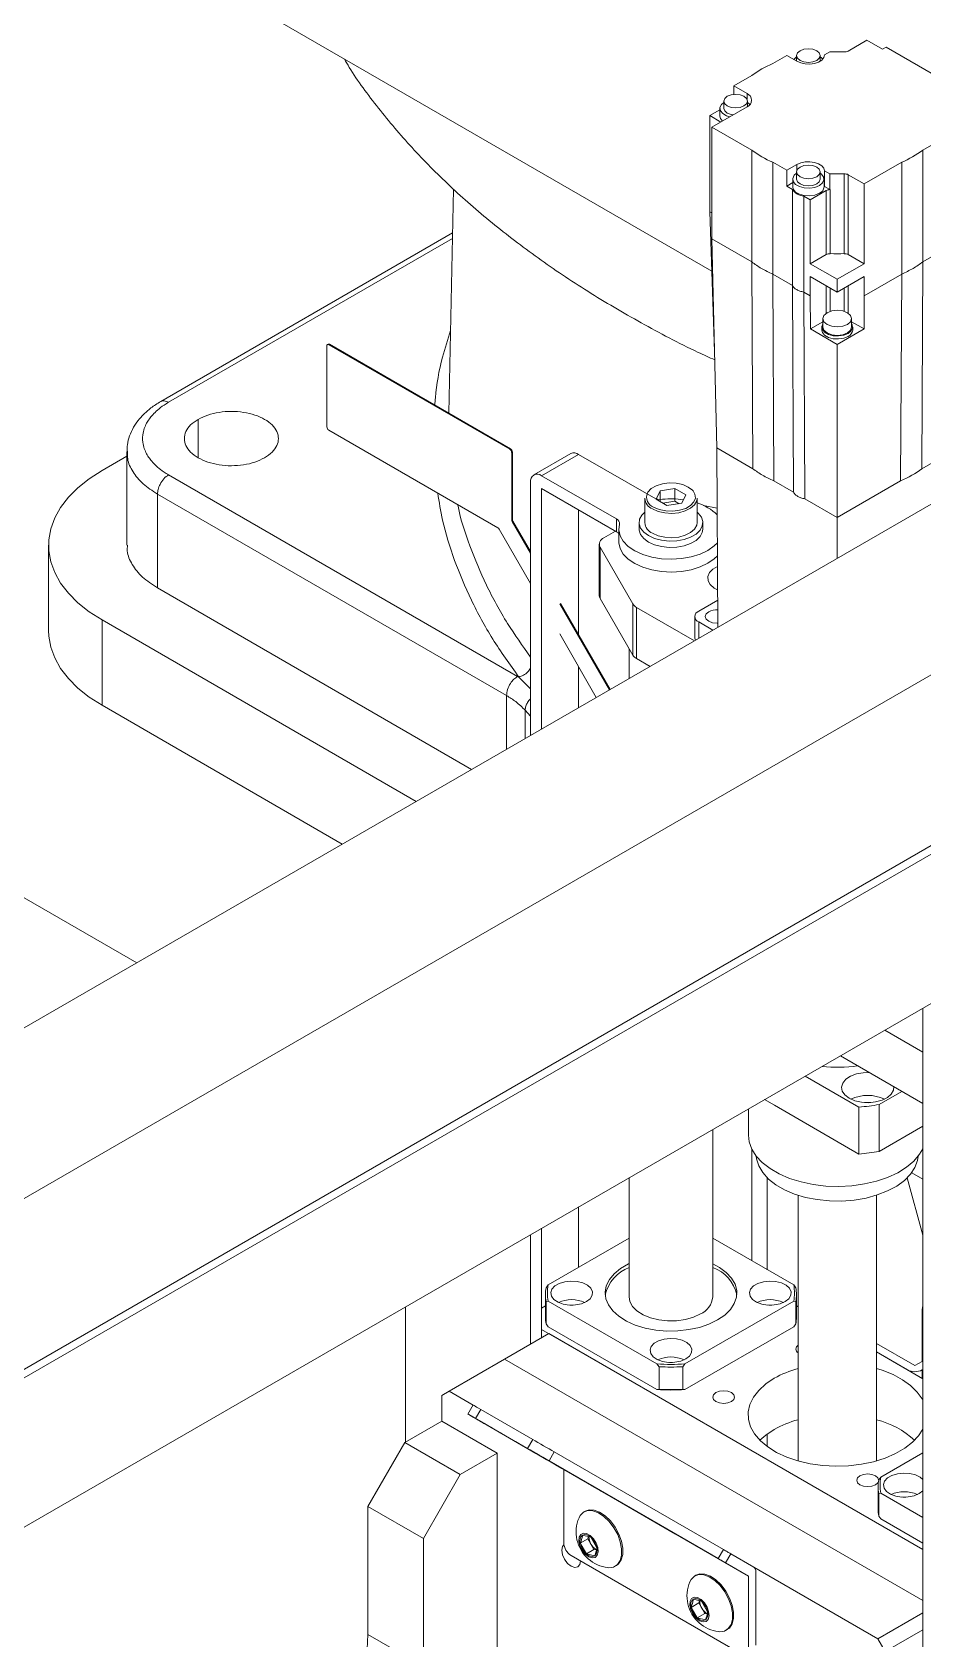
# Model space of a CAD drawing. Header units: millimetres. Extents: x 169 to 14583, y -399 to 10804.
# Drawn here: x 3275.1 to 3445.5, y 8225.6 to 8533 of the extents above; entities that cross this region are included whole.
import ezdxf

# ---------------------------------------------------------------- set-up
doc = ezdxf.new("R2010")
doc.units = ezdxf.units.MM
doc.header["$LTSCALE"] = 35

msp = doc.modelspace()

# ---------------------------------------------------------------- linework, layer by layer
at = {"color": 7, "linetype": 'Continuous', "lineweight": 18}
for p, q in [((4863.941, 9228.027), (2742.62, 8003.415)), ((4807.372, 9228.027), (2742.62, 8036.071)), ((3294.594, 8551.103), (3405.108, 8487.304)), ((3431.227, 8529.41), (3434.772, 8531.457)), ((3434.772, 8531.457), (3437.742, 8529.743)), ((3438.449, 8530.151), (3437.742, 8529.743)), ((3438.449, 8530.151), (3456.276, 8519.859)), ((3416.781, 8527.031), (3419.442, 8528.567)), ((3419.442, 8528.567), (3421.396, 8527.439)), ((3421.338, 8528.541), (3421.338, 8527.472)), ((3425.838, 8527.473), (3425.838, 8528.541)), ((3427.676, 8529.239), (3426.688, 8528.668)), ((3409.316, 8522.722), (3412.741, 8524.699)), ((3411.856, 8521.255), (3409.316, 8522.722)), ((3409.316, 8522.722), (3409.316, 8521.11)), ((3411.856, 8520.119), (3411.856, 8521.255)), ((3406.664, 8518.169), (3404.721, 8517.048)), ((3405.138, 8514.846), (3411.856, 8518.724)), ((3406.664, 8518.438), (3406.664, 8516.969)), ((3407.414, 8519.827), (3407.414, 8518.438)), ((3411.914, 8518.759), (3411.914, 8519.827)), ((3406.836, 8515.827), (3404.721, 8517.048)), ((3404.721, 8517.048), (3404.721, 8498.676)), ((3412.741, 8510.458), (3405.138, 8514.846)), ((3405.138, 8514.846), (3405.138, 8493.453)), ((3448.914, 8512.435), (3445.489, 8510.458)), ((3412.741, 8489.064), (3412.741, 8510.458)), ((3445.489, 8510.458), (3445.489, 8489.064)), ((3419.442, 8506.589), (3416.781, 8508.126)), ((3416.781, 8508.126), (3416.781, 8486.732)), ((3421.396, 8507.717), (3419.442, 8506.589)), ((3419.442, 8503.568), (3419.442, 8506.589)), ((3421.338, 8506.289), (3421.338, 8504.9)), ((3421.396, 8506.582), (3421.396, 8507.717)), ((3425.838, 8504.9), (3425.838, 8506.289)), ((3427.676, 8505.918), (3426.688, 8506.488)), ((3426.688, 8506.488), (3426.688, 8503.467)), ((3427.676, 8505.918), (3427.676, 8502.896)), ((3430.453, 8490.644), (3430.453, 8505.914)), ((3434.277, 8503.985), (3431.227, 8505.746)), ((3431.227, 8505.746), (3431.227, 8490.476)), ((3441.449, 8508.126), (3434.277, 8503.985)), ((3441.449, 8486.732), (3441.449, 8508.126)), ((3355.704, 8502.995), (3354.787, 8460.134)), ((3419.442, 8503.568), (3420.588, 8504.23)), ((3420.545, 8502.931), (3419.442, 8503.568)), ((3420.545, 8484.559), (3420.545, 8502.931)), ((3420.588, 8504.9), (3420.588, 8503.431)), ((3427.003, 8502.725), (3423.953, 8500.964)), ((3426.588, 8503.431), (3426.588, 8504.9)), ((3426.588, 8503.882), (3426.688, 8503.467)), ((3426.688, 8503.467), (3427.676, 8502.896)), ((3427.003, 8490.476), (3427.003, 8502.725)), ((3427.777, 8502.892), (3427.777, 8490.644)), ((3434.277, 8503.985), (3434.277, 8488.716)), ((3423.953, 8500.964), (3422.723, 8501.674)), ((3422.723, 8501.674), (3422.723, 8483.302)), ((3423.953, 8488.716), (3423.953, 8500.964)), ((3404.72, 8498.675), (3404.721, 8498.676)), ((3405.138, 8498.433), (3404.72, 8498.675)), ((3404.72, 8498.675), (3405.633, 8471.946)), ((3404.721, 8498.676), (3405.138, 8498.435)), ((3355.524, 8494.603), (3299.671, 8462.36)), ((3301.171, 8462.211), (3355.502, 8493.576)), ((3412.741, 8489.064), (3405.138, 8493.453)), ((3405.138, 8493.453), (3406.058, 8453.483)), ((3453.509, 8493.694), (3445.489, 8489.064)), ((3423.953, 8488.716), (3427.003, 8490.476)), ((3431.227, 8490.476), (3434.277, 8488.716)), ((3412.953, 8449.503), (3412.741, 8489.064)), ((3420.545, 8484.559), (3416.781, 8486.732)), ((3416.781, 8486.732), (3416.993, 8447.171)), ((3429.115, 8485.736), (3423.953, 8488.716)), ((3434.277, 8488.716), (3429.115, 8485.736)), ((3441.449, 8486.732), (3434.277, 8482.592)), ((3441.237, 8447.171), (3441.449, 8486.732)), ((3445.489, 8489.064), (3445.277, 8449.503)), ((3070.725, 8484.506), (3295.07, 8354.994)), ((3420.757, 8444.997), (3420.545, 8484.559)), ((3429.115, 8483.286), (3423.953, 8486.266)), ((3423.953, 8482.592), (3423.953, 8486.266)), ((3427.003, 8479.24), (3427.003, 8484.505)), ((3427.777, 8484.059), (3427.777, 8479.61)), ((3429.115, 8483.286), (3434.277, 8486.266)), ((3429.115, 8485.736), (3429.115, 8483.286)), ((3430.453, 8479.61), (3430.453, 8484.059)), ((3431.227, 8484.505), (3431.227, 8479.24)), ((3434.277, 8486.266), (3434.277, 8482.592)), ((3423.953, 8482.592), (3422.723, 8483.302)), ((3422.723, 8483.302), (3422.935, 8443.74)), ((3423.987, 8476.242), (3423.953, 8482.592)), ((3434.277, 8482.592), (3434.243, 8476.242)), ((3423.987, 8476.242), (3426.365, 8477.615)), ((3426.365, 8478.223), (3426.365, 8476.59)), ((3431.865, 8476.59), (3431.865, 8478.223)), ((3431.865, 8477.615), (3434.243, 8476.242)), ((3429.115, 8473.282), (3423.987, 8476.242)), ((3426.165, 8476.59), (3426.165, 8476.019)), ((3434.243, 8476.242), (3429.115, 8473.282)), ((3432.065, 8476.019), (3432.065, 8476.59)), ((3331.464, 8457.512), (3331.464, 8473.027)), ((3331.709, 8473.337), (3331.567, 8473.256)), ((3331.959, 8473.313), (3331.817, 8473.231)), ((3331.817, 8473.231), (3366.465, 8453.229)), ((3331.959, 8473.313), (3366.607, 8453.311)), ((3429.115, 8473.282), (3429.115, 8440.173)), ((3306.827, 8451.598), (3306.827, 8458.946)), ((3364.172, 8438.222), (3331.817, 8456.9)), ((3366.465, 8453.229), (3366.607, 8453.311)), ((3406.058, 8453.483), (3406.061, 8453.481)), ((3412.953, 8449.503), (3406.061, 8453.481)), ((3406.061, 8453.481), (3406.267, 8419.186)), ((3452.169, 8453.481), (3445.277, 8449.503)), ((3293.191, 8451.887), (3288.443, 8449.146)), ((3293.191, 8452.822), (3293.191, 8434.858)), ((3366.96, 8452.698), (3366.819, 8452.616)), ((3366.819, 8452.616), (3366.819, 8439.75)), ((3366.96, 8452.698), (3366.96, 8439.832)), ((3378.118, 8452.398), (3371.047, 8448.316)), ((3379.617, 8452.25), (3372.546, 8448.168)), ((3393.939, 8443.982), (3379.617, 8452.25)), ((3367.955, 8409.778), (3301.171, 8448.332)), ((3370.425, 8398.495), (3370.425, 8446.943)), ((3372.546, 8448.168), (3386.868, 8439.9)), ((3420.757, 8444.997), (3416.993, 8447.171)), ((3441.237, 8447.171), (3429.115, 8440.173)), ((3372.546, 8399.72), (3372.546, 8445.718)), ((3372.546, 8445.718), (3386.868, 8437.45)), ((3392.295, 8443.842), (3392.295, 8439.187)), ((3394.46, 8443.648), (3395.22, 8445.285)), ((3394.46, 8443.648), (3396.535, 8442.45)), ((3395.22, 8445.285), (3398.055, 8445.723)), ((3395.22, 8443.209), (3395.22, 8445.285)), ((3400.13, 8444.525), (3398.055, 8445.723)), ((3398.055, 8443.274), (3398.055, 8445.723)), ((3399.371, 8442.888), (3400.13, 8444.525)), ((3402.295, 8439.187), (3402.295, 8443.842)), ((3429.115, 8440.173), (3422.935, 8443.74)), ((3379.617, 8417.74), (3379.617, 8441.636)), ((3395.731, 8442.914), (3398.055, 8443.274)), ((3399.371, 8442.888), (3396.535, 8442.45)), ((3398.859, 8442.809), (3398.055, 8443.274)), ((3403.525, 8442.478), (3406.13, 8441.977)), ((3370.425, 8427.561), (3364.422, 8437.958)), ((3366.819, 8439.75), (3366.96, 8439.832)), ((3367.064, 8439.483), (3366.922, 8439.401)), ((3366.922, 8439.401), (3370.425, 8433.335)), ((3367.064, 8439.483), (3370.425, 8433.661)), ((3384.464, 8436.27), (3386.689, 8437.554)), ((3386.868, 8437.45), (3386.868, 8439.9)), ((3387.295, 8437.962), (3387.295, 8435.513)), ((3391.195, 8439.187), (3391.195, 8437.962)), ((3403.395, 8437.962), (3403.395, 8439.187)), ((3429.115, 8440.173), (3429.115, 8432.376)), ((3278.191, 8434.858), (3278.191, 8418.528)), ((3383.585, 8435.045), (3383.585, 8425.247)), ((3390, 8423.655), (3383.739, 8434.497)), ((3383.739, 8434.497), (3383.739, 8424.699)), ((3299.049, 8426.694), (3359.161, 8391.992)), ((3406.223, 8426.432), (3406.089, 8426.369)), ((3376.011, 8423.659), (3385.512, 8407.204)), ((3376.153, 8423.741), (3385.653, 8407.286)), ((3390, 8413.856), (3383.739, 8424.699)), ((3390, 8413.856), (3390, 8423.655)), ((3401.78, 8416.596), (3390.725, 8422.978)), ((3390.725, 8422.978), (3390.725, 8413.179)), ((3406.236, 8424.347), (3402.598, 8422.247)), ((3288.443, 8420.571), (3348.554, 8385.869)), ((3288.443, 8420.571), (3288.443, 8404.24)), ((3401.866, 8421.226), (3401.866, 8417.144)), ((3405.316, 8418.637), (3402.598, 8420.206)), ((3402.598, 8420.206), (3402.598, 8417.068)), ((3383.011, 8405.761), (3376.011, 8417.885)), ((3389.295, 8415.077), (3389.295, 8409.388)), ((3393.293, 8411.696), (3390.725, 8413.179)), ((3379.617, 8403.802), (3379.617, 8411.639)), ((3370.425, 8407.377), (3368.177, 8409.649)), ((3288.443, 8404.24), (3334.41, 8377.704)), ((3365.834, 8395.845), (3365.834, 8406.104)), ((3370.425, 8402.177), (3369.408, 8403.297)), ((3369.408, 8403.297), (3369.408, 8397.908)), ((3485.082, 8399.367), (2770.905, 7987.081)), ((3459.627, 8383.039), (3153.449, 8206.287)), ((3459.627, 8354.46), (3153.449, 8177.708)), ((3445.484, 7869.687), (3445.484, 8346.296)), ((3445.484, 8337.882), (3438.197, 8342.089)), ((3445.484, 8328.084), (3429.711, 8337.19)), ((3422.992, 8333.311), (3433.269, 8327.378)), ((3437.117, 8327.864), (3441.491, 8330.389)), ((3412.115, 8327.032), (3412.115, 8322.017)), ((3415.212, 8328.82), (3417.094, 8327.734)), ((3417.094, 8327.734), (3433.269, 8318.396)), ((3433.269, 8327.378), (3433.269, 8318.396)), ((3437.117, 8318.882), (3437.117, 8327.864)), ((3405.295, 8291.067), (3405.295, 8323.095)), ((3437.117, 8318.882), (3445.484, 8323.713)), ((3412.793, 8319.273), (3412.793, 8297.959)), ((3443.357, 8314.81), (3445.484, 8313.582)), ((3389.295, 8313.859), (3389.295, 8291.067)), ((3415.722, 8296.268), (3415.722, 8313.838)), ((3445.484, 8302.897), (3442.496, 8313.826)), ((3421.615, 8310.511), (3421.615, 8259.694)), ((3436.615, 8259.694), (3436.615, 8310.511)), ((3379.617, 8296.7), (3379.617, 8308.272)), ((3370.425, 8282.004), (3370.425, 8302.965)), ((3372.546, 8288.943), (3372.546, 8304.19)), ((3389.295, 8302.287), (3373.807, 8293.346)), ((3420.783, 8293.346), (3405.295, 8302.287)), ((3373.403, 8292.818), (3373.807, 8293.346)), ((3420.783, 8293.346), (3421.188, 8292.818)), ((3373.295, 8291.508), (3373.295, 8287.196)), ((3373.807, 8290.258), (3373.403, 8290.197)), ((3373.403, 8290.197), (3373.403, 8285.886)), ((3373.807, 8290.258), (3394.62, 8278.242)), ((3399.97, 8278.242), (3420.783, 8290.258)), ((3421.188, 8290.197), (3420.783, 8290.258)), ((3421.188, 8285.886), (3421.188, 8290.197)), ((3421.295, 8287.196), (3421.295, 8291.508)), ((3346.49, 8289.147), (3346.49, 8263.287)), ((3372.546, 8288.943), (3373.295, 8289.376)), ((3372.546, 8288.943), (3372.546, 8284.861)), ((3421.295, 8289.376), (3421.615, 8289.191)), ((3445.378, 8288.595), (3445.378, 8278.738)), ((3445.484, 8288.534), (3445.378, 8288.595)), ((3373.961, 8284.045), (3365.475, 8279.147)), ((3445.484, 8242.755), (3372.546, 8284.861)), ((3372.546, 8284.861), (3372.546, 8283.229)), ((3373.403, 8285.886), (3373.807, 8285.358)), ((3373.807, 8285.358), (3394.62, 8273.343)), ((3373.961, 8284.045), (3445.484, 8242.755)), ((3399.97, 8273.343), (3420.783, 8285.358)), ((3420.783, 8285.358), (3421.188, 8285.886)), ((3443.964, 8277.922), (3436.615, 8282.165)), ((3365.475, 8279.147), (3354.869, 8273.023)), ((3365.475, 8279.147), (3445.484, 8232.958)), ((3395.025, 8277.715), (3394.62, 8278.242)), ((3395.025, 8273.404), (3395.025, 8277.715)), ((3399.97, 8278.242), (3399.566, 8277.715)), ((3399.566, 8277.715), (3399.566, 8273.404)), ((3442.55, 8277.105), (3436.615, 8280.532)), ((3436.615, 8280.532), (3445.484, 8275.411)), ((3445.378, 8278.738), (3443.964, 8277.922)), ((3445.378, 8278.738), (3445.484, 8278.677)), ((3445.378, 8277.105), (3445.484, 8277.167)), ((3445.378, 8277.105), (3445.378, 8275.473)), ((3354.869, 8273.023), (3353.455, 8272.207)), ((3353.455, 8267.308), (3353.455, 8272.207)), ((3354.869, 8273.023), (3359.438, 8270.386)), ((3394.62, 8273.343), (3395.025, 8273.404)), ((3399.566, 8273.404), (3399.97, 8273.343)), ((3359.44, 8270.39), (3358.44, 8268.658)), ((3371.465, 8261.135), (3358.615, 8268.557)), ((3360.904, 8269.545), (3359.904, 8267.813)), ((3360.904, 8269.545), (3370.858, 8263.799)), ((3346.383, 8263.225), (3353.455, 8267.308)), ((3353.455, 8267.308), (3364.061, 8261.184)), ((3359.904, 8267.813), (3369.858, 8262.067)), ((3339.312, 8250.978), (3346.383, 8263.225)), ((3346.383, 8263.225), (3356.99, 8257.102)), ((3364.586, 8265.109), (3366.743, 8263.863)), ((3364.586, 8265.109), (3364.586, 8265.109)), ((3371.887, 8260.895), (3365.875, 8264.365)), ((3366.743, 8263.863), (3366.743, 8263.864)), ((3369.858, 8262.067), (3370.858, 8263.799)), ((3415.722, 8262.442), (3415.722, 8264.826)), ((3356.99, 8257.102), (3364.061, 8261.184)), ((3364.061, 8261.184), (3364.061, 8189.329)), ((3371.291, 8261.236), (3373.448, 8259.99)), ((3372.031, 8260.81), (3381.316, 8255.45)), ((3376.789, 8258.06), (3372.386, 8260.603)), ((3388.767, 8251.147), (3372.58, 8260.492)), ((3374.98, 8261.419), (3373.98, 8259.687)), ((3373.98, 8259.687), (3406.328, 8241.009)), ((3407.328, 8242.741), (3374.98, 8261.419)), ((3445.484, 8261.248), (3437.447, 8256.607)), ((3356.99, 8257.102), (3349.919, 8244.855)), ((3381.438, 8255.38), (3376.009, 8258.515)), ((3376.789, 8258.06), (3412.144, 8237.65)), ((3376.789, 8244.039), (3376.789, 8258.06)), ((3378.737, 8256.938), (3378.737, 8256.937)), ((3378.737, 8256.937), (3398.197, 8245.703)), ((3437.042, 8256.08), (3437.447, 8256.607)), ((3381.316, 8255.45), (3381.316, 8255.45)), ((3436.935, 8254.769), (3436.935, 8250.458)), ((3437.447, 8253.519), (3437.042, 8253.459)), ((3437.042, 8253.459), (3437.042, 8249.147)), ((3437.447, 8253.519), (3445.484, 8248.879)), ((3349.919, 8244.855), (3339.312, 8250.978)), ((3339.312, 8226.482), (3339.312, 8250.978)), ((3380.86, 8250.052), (3380.648, 8249.93)), ((3398.318, 8245.633), (3392.889, 8248.768)), ((3437.042, 8249.147), (3437.447, 8248.62)), ((3437.447, 8248.62), (3445.484, 8243.98)), ((3349.919, 8220.359), (3349.919, 8244.855)), ((3381.408, 8244.769), (3379.95, 8243.928)), ((3381.107, 8241.929), (3379.95, 8243.928)), ((3381.947, 8245.089), (3380.37, 8245.508)), ((3381.523, 8245.201), (3381.408, 8244.769)), ((3381.408, 8244.769), (3382.565, 8242.771)), ((3381.947, 8245.089), (3383.103, 8243.09)), ((3398.197, 8245.703), (3398.197, 8245.703)), ((3378.203, 8241.589), (3410.73, 8222.812)), ((3382.565, 8242.771), (3381.107, 8241.929)), ((3381.107, 8241.929), (3382.683, 8241.51)), ((3383.011, 8242.652), (3382.565, 8242.771)), ((3406.328, 8241.009), (3407.328, 8242.741)), ((3408.741, 8241.925), (3407.741, 8240.193)), ((3413.144, 8239.382), (3408.741, 8241.925)), ((3386.648, 8239.537), (3386.86, 8239.659)), ((3402.074, 8237.806), (3401.861, 8237.683)), ((3412.144, 8237.65), (3407.741, 8240.193)), ((3413.153, 8239.377), (3436.893, 8225.672)), ((3413.559, 8224.445), (3413.559, 8238.466)), ((3412.144, 8223.628), (3412.144, 8237.65)), ((3402.622, 8232.523), (3401.163, 8231.681)), ((3402.32, 8229.683), (3401.163, 8231.681)), ((3403.16, 8232.843), (3401.583, 8233.261)), ((3402.736, 8232.955), (3402.622, 8232.523)), ((3402.622, 8232.523), (3403.778, 8230.525)), ((3403.16, 8232.843), (3404.316, 8230.844)), ((3403.778, 8230.525), (3402.32, 8229.683)), ((3402.32, 8229.683), (3403.897, 8229.264)), ((3404.224, 8230.406), (3403.778, 8230.525)), ((3436.893, 8225.672), (3445.484, 8230.631)), ((3339.312, 8226.482), (3349.919, 8220.359)), ((3407.861, 8227.291), (3408.073, 8227.413)), ((3438.307, 8223.222), (3436.893, 8225.672)), ((3445.484, 8227.366), (3438.307, 8223.222))]:
    msp.add_line(p, q, dxfattribs=at)
at = {"color": 7, "linetype": 'Continuous', "lineweight": 18, "flags": 128}
for points in [[(3421.997, 8529.46), (3422.727, 8529.741), (3423.588, 8529.84), (3424.449, 8529.741), (3425.179, 8529.46), (3425.667, 8529.038), (3425.838, 8528.541), (3425.667, 8528.044), (3425.179, 8527.623)], [(3420.796, 8527.786), (3420.87, 8527.885), (3421.338, 8528.298)], [(3425.179, 8527.623), (3424.449, 8527.341), (3423.588, 8527.242), (3422.727, 8527.341), (3421.997, 8527.623), (3421.51, 8528.044), (3421.338, 8528.541), (3421.51, 8529.038), (3421.997, 8529.46)], [(3421.396, 8527.439), (3422.12, 8527.128), (3422.968, 8526.951), (3423.869, 8526.922), (3424.746, 8527.044), (3425.524, 8527.307), (3426.139, 8527.688), (3426.538, 8528.155), (3426.688, 8528.668)], [(3425.838, 8528.298), (3426.046, 8528.146), (3426.325, 8527.863)], [(3411.255, 8518.908), (3410.525, 8518.626), (3409.664, 8518.528), (3408.803, 8518.626), (3408.073, 8518.908), (3407.585, 8519.329), (3407.414, 8519.827), (3407.585, 8520.324), (3408.073, 8520.745)], [(3408.073, 8520.745), (3408.803, 8521.027), (3409.664, 8521.125), (3410.525, 8521.027), (3411.255, 8520.745), (3411.743, 8520.324), (3411.914, 8519.827), (3411.743, 8519.329), (3411.255, 8518.908)], [(3408.568, 8516.826), (3407.943, 8517.02), (3407.206, 8517.445), (3406.766, 8517.99), (3406.675, 8518.589), (3406.945, 8519.17), (3407.414, 8519.584)], [(3407.414, 8518.438), (3407.585, 8517.941), (3408.073, 8517.52), (3408.803, 8517.238), (3409.166, 8517.172)], [(3411.914, 8519.584), (3412.121, 8519.432), (3412.4, 8519.149)], [(3406.664, 8516.969), (3406.766, 8516.52), (3407.161, 8516.014)], [(3426.688, 8506.488), (3426.538, 8507.002), (3426.139, 8507.469), (3425.524, 8507.85), (3424.746, 8508.112), (3423.869, 8508.234), (3422.968, 8508.205), (3422.12, 8508.028), (3421.396, 8507.717)], [(3425.71, 8503.676), (3424.856, 8503.331), (3423.85, 8503.175), (3422.812, 8503.228), (3421.868, 8503.482), (3421.131, 8503.907), (3420.691, 8504.452), (3420.6, 8505.051), (3420.87, 8505.632), (3421.338, 8506.046)], [(3425.179, 8505.37), (3424.449, 8505.089), (3423.588, 8504.99), (3422.727, 8505.089), (3421.997, 8505.37), (3421.51, 8505.792), (3421.338, 8506.289), (3421.51, 8506.786), (3421.997, 8507.207)], [(3421.997, 8507.207), (3422.727, 8507.489), (3423.588, 8507.587), (3424.449, 8507.489), (3425.179, 8507.207), (3425.667, 8506.786), (3425.838, 8506.289), (3425.667, 8505.792), (3425.179, 8505.37)], [(3425.838, 8506.046), (3426.046, 8505.894), (3426.486, 8505.349), (3426.577, 8504.75), (3426.307, 8504.169), (3425.71, 8503.676)], [(3420.588, 8503.431), (3420.691, 8502.982), (3421.131, 8502.437), (3421.868, 8502.012), (3422.812, 8501.758), (3423.85, 8501.705), (3424.856, 8501.861), (3425.71, 8502.206)], [(3421.338, 8504.9), (3421.51, 8504.403), (3421.997, 8503.982), (3422.727, 8503.7), (3423.588, 8503.602), (3424.449, 8503.7), (3425.179, 8503.982)], [(3425.179, 8503.982), (3425.667, 8504.403), (3425.838, 8504.9)], [(3431.06, 8477.101), (3430.167, 8476.757), (3429.115, 8476.636), (3428.063, 8476.757), (3427.17, 8477.101), (3426.574, 8477.616), (3426.365, 8478.223), (3426.574, 8478.831), (3427.17, 8479.346)], [(3427.17, 8479.346), (3428.063, 8479.69), (3429.115, 8479.811), (3430.167, 8479.69), (3431.06, 8479.346), (3431.656, 8478.831), (3431.865, 8478.223), (3431.656, 8477.616), (3431.06, 8477.101)], [(3426.165, 8476.019), (3426.265, 8475.578), (3426.698, 8475.042), (3427.423, 8474.624), (3428.351, 8474.374), (3429.372, 8474.322), (3430.362, 8474.475), (3431.201, 8474.814)], [(3431.201, 8475.386), (3430.362, 8475.047), (3429.372, 8474.894), (3428.351, 8474.945), (3427.423, 8475.195), (3426.698, 8475.613), (3426.265, 8476.149), (3426.176, 8476.739), (3426.365, 8477.207)], [(3426.365, 8476.59), (3426.574, 8475.983), (3427.17, 8475.468), (3428.063, 8475.123), (3429.115, 8475.003), (3430.167, 8475.123), (3431.06, 8475.468)], [(3431.06, 8475.468), (3431.656, 8475.983), (3431.865, 8476.59)], [(3431.865, 8477.207), (3431.964, 8477.031), (3432.054, 8476.442), (3431.789, 8475.87), (3431.201, 8475.386)], [(3288.443, 8449.146), (3285.991, 8447.574), (3283.838, 8445.863), (3282.006, 8444.031), (3280.516, 8442.099), (3279.384, 8440.088), (3278.622, 8438.019), (3278.239, 8435.916), (3278.239, 8433.801), (3278.622, 8431.698), (3279.384, 8429.629), (3280.516, 8427.618), (3282.006, 8425.685), (3283.838, 8423.854), (3285.991, 8422.143), (3288.443, 8420.571)], [(3401.53, 8445.263), (3401.42, 8445.387), (3400.619, 8446.005), (3399.548, 8446.468), (3398.294, 8446.738), (3396.96, 8446.793), (3395.653, 8446.629), (3394.479, 8446.259), (3393.533, 8445.712), (3392.892, 8445.035), (3392.79, 8444.86)], [(3365.834, 8406.104), (3328.434, 8427.694), (3299.049, 8444.658)], [(3299.049, 8444.658), (3299.049, 8434.598), (3299.049, 8426.694)], [(3402.295, 8443.842), (3402.222, 8443.351), (3401.811, 8442.602), (3401.064, 8441.945), (3400.037, 8441.428), (3398.808, 8441.09), (3397.466, 8440.957), (3396.111, 8441.037), (3394.845, 8441.326), (3393.76, 8441.801)], [(3393.972, 8442.168), (3395.043, 8441.705), (3396.296, 8441.435), (3397.63, 8441.38), (3398.938, 8441.544), (3400.112, 8441.914), (3401.058, 8442.46), (3401.699, 8443.138), (3401.983, 8443.893), (3401.888, 8444.663), (3401.53, 8445.263)], [(3402.295, 8441.204), (3402.515, 8441.009), (3403.119, 8440.235), (3403.384, 8439.4), (3403.295, 8438.552), (3402.858, 8437.742), (3402.097, 8437.015), (3401.057, 8436.415), (3399.799, 8435.976), (3398.395, 8435.723), (3396.927, 8435.672), (3395.48, 8435.825), (3394.139, 8436.174), (3392.982, 8436.697), (3392.075, 8437.365), (3391.471, 8438.14), (3391.206, 8438.975), (3391.295, 8439.822), (3391.733, 8440.632), (3392.295, 8441.204)], [(3406.17, 8435.302), (3405.595, 8434.743), (3404.366, 8433.88), (3402.872, 8433.171), (3401.17, 8432.641), (3399.322, 8432.309), (3397.399, 8432.19), (3395.472, 8432.286), (3393.613, 8432.595), (3391.892, 8433.105), (3390.373, 8433.796), (3389.113, 8434.644), (3388.159, 8435.615), (3387.547, 8436.675), (3387.3, 8437.782), (3387.427, 8438.897)], [(3403.395, 8437.962), (3403.295, 8437.328), (3402.858, 8436.517), (3402.097, 8435.791), (3401.057, 8435.19), (3399.799, 8434.751), (3398.395, 8434.499), (3396.927, 8434.447), (3395.48, 8434.6), (3394.139, 8434.949), (3392.982, 8435.472), (3392.075, 8436.141), (3391.471, 8436.915), (3391.206, 8437.75), (3391.195, 8437.962)], [(3393.76, 8437.146), (3394.845, 8436.671), (3396.111, 8436.383), (3397.466, 8436.302), (3398.808, 8436.436), (3400.037, 8436.774), (3401.064, 8437.29), (3401.811, 8437.948), (3402.222, 8438.697), (3402.295, 8439.187)], [(3406.185, 8432.869), (3405.595, 8432.293), (3404.366, 8431.431), (3402.872, 8430.721), (3401.17, 8430.191), (3399.322, 8429.86), (3397.399, 8429.74), (3395.472, 8429.837), (3393.613, 8430.146), (3391.892, 8430.655), (3390.373, 8431.347), (3389.113, 8432.194), (3388.159, 8433.166), (3387.547, 8434.225), (3387.3, 8435.333), (3387.295, 8435.513)], [(3406.197, 8430.829), (3405.332, 8430.317), (3404.665, 8429.632), (3404.342, 8428.869), (3404.389, 8428.083), (3404.801, 8427.334), (3405.547, 8426.676), (3406.224, 8426.305)], [(3406.262, 8419.93), (3406.115, 8419.927), (3405.254, 8420.026), (3404.524, 8420.308), (3404.036, 8420.729), (3403.865, 8421.226), (3404.036, 8421.723), (3404.524, 8422.145)], [(3288.443, 8404.24), (3285.991, 8405.812), (3283.838, 8407.523), (3282.006, 8409.355), (3280.516, 8411.287), (3279.384, 8413.298), (3278.622, 8415.367), (3278.239, 8417.47), (3278.191, 8418.528)], [(3401.981, 8416.712), (3401.914, 8416.862), (3401.866, 8417.144)], [(3435.255, 8333.989), (3434.089, 8333.953), (3432.791, 8333.715), (3431.652, 8333.284), (3430.757, 8332.692), (3430.173, 8331.982), (3429.941, 8331.207), (3430.081, 8330.425), (3430.58, 8329.694), (3431.403, 8329.068)], [(3431.403, 8329.068), (3432.488, 8328.593), (3433.755, 8328.304), (3435.109, 8328.224), (3436.451, 8328.357), (3437.681, 8328.695), (3438.707, 8329.212), (3439.454, 8329.869), (3439.866, 8330.618), (3439.928, 8331.291)], [(3435.566, 8328.245), (3434.558, 8328.272), (3434.311, 8328.245)], [(3445.484, 8319.369), (3444.88, 8318.344), (3443.785, 8317.058), (3442.378, 8315.878), (3440.689, 8314.828), (3438.752, 8313.932), (3436.611, 8313.208), (3434.309, 8312.672), (3431.897, 8312.335), (3429.425, 8312.204), (3426.947, 8312.283), (3424.515, 8312.569), (3422.182, 8313.056), (3419.995, 8313.734), (3418.004, 8314.589), (3416.249, 8315.602), (3414.768, 8316.752), (3413.593, 8318.014), (3412.749, 8319.361), (3412.254, 8320.765), (3412.115, 8322.017)], [(3444.601, 8317.969), (3444.476, 8317.146), (3443.979, 8315.806), (3443.135, 8314.526), (3441.961, 8313.335), (3440.487, 8312.262), (3438.746, 8311.331), (3436.779, 8310.565), (3434.633, 8309.98), (3432.357, 8309.592), (3430.005, 8309.409), (3427.633, 8309.435), (3425.295, 8309.67), (3423.046, 8310.109), (3420.94, 8310.74), (3419.026, 8311.549), (3417.348, 8312.518), (3415.946, 8313.623), (3414.852, 8314.839), (3414.093, 8316.137), (3413.686, 8317.486), (3413.628, 8317.969)], [(3389.295, 8297.421), (3389.173, 8297.363), (3387.662, 8296.49), (3386.428, 8295.483), (3385.507, 8294.37), (3384.924, 8293.183), (3384.698, 8291.956), (3384.834, 8290.725), (3385.328, 8289.525), (3386.167, 8288.39), (3387.326, 8287.353), (3388.772, 8286.445), (3390.463, 8285.69), (3392.35, 8285.111), (3394.38, 8284.725), (3396.493, 8284.543), (3398.63, 8284.569), (3400.728, 8284.803), (3402.728, 8285.239), (3404.571, 8285.863), (3406.205, 8286.658), (3406.205, 8286.658)], [(3406.205, 8286.658), (3407.582, 8287.601), (3408.664, 8288.666), (3409.418, 8289.82), (3409.824, 8291.031), (3409.87, 8292.265), (3409.553, 8293.485), (3408.884, 8294.656), (3407.882, 8295.746), (3406.575, 8296.722), (3405.295, 8297.421)], [(3381.124, 8290.169), (3381.832, 8290.723), (3382.225, 8291.372), (3382.27, 8292.06), (3381.961, 8292.725), (3381.327, 8293.308), (3380.423, 8293.757), (3379.33, 8294.032), (3378.146, 8294.109), (3376.974, 8293.981), (3375.92, 8293.66), (3375.077, 8293.173), (3374.52, 8292.564), (3374.298, 8291.888), (3374.431, 8291.204), (3374.908, 8290.573), (3375.686, 8290.051), (3376.696, 8289.685), (3377.847, 8289.507), (3379.039, 8289.533), (3380.164, 8289.76), (3381.124, 8290.169)], [(3419.124, 8290.169), (3419.832, 8290.723), (3420.225, 8291.372), (3420.27, 8292.06), (3419.961, 8292.725), (3419.327, 8293.308), (3418.423, 8293.757), (3417.33, 8294.032), (3416.146, 8294.109), (3414.974, 8293.981), (3413.92, 8293.66), (3413.077, 8293.173), (3412.52, 8292.564), (3412.298, 8291.888), (3412.431, 8291.204), (3412.908, 8290.573), (3413.686, 8290.051), (3414.696, 8289.685), (3415.847, 8289.507), (3417.039, 8289.533), (3418.164, 8289.76), (3419.124, 8290.169)], [(3402.952, 8287.801), (3401.604, 8287.175), (3400.054, 8286.732), (3398.375, 8286.491), (3396.646, 8286.464), (3394.947, 8286.652), (3393.358, 8287.046), (3391.953, 8287.629), (3390.798, 8288.372), (3389.946, 8289.242), (3389.438, 8290.196), (3389.295, 8291.067)], [(3378.02, 8289.498), (3378.295, 8289.508), (3378.571, 8289.498)], [(3416.02, 8289.498), (3416.295, 8289.508), (3416.571, 8289.498)], [(3400.124, 8279.2), (3400.832, 8279.754), (3401.225, 8280.404), (3401.27, 8281.092), (3400.961, 8281.757), (3400.327, 8282.339), (3399.423, 8282.788), (3398.33, 8283.064), (3397.146, 8283.141), (3395.974, 8283.013), (3394.92, 8282.691), (3394.077, 8282.204), (3393.52, 8281.596), (3393.298, 8280.919), (3393.431, 8280.236), (3393.908, 8279.605), (3394.686, 8279.083), (3395.696, 8278.717), (3396.847, 8278.539), (3398.039, 8278.564), (3399.164, 8278.792), (3400.124, 8279.2)], [(3397.02, 8278.529), (3397.295, 8278.539), (3397.571, 8278.529)], [(3445.484, 8265.78), (3444.682, 8264.519), (3443.504, 8263.253), (3442.019, 8262.1), (3440.259, 8261.084), (3438.261, 8260.227), (3436.069, 8259.546), (3433.728, 8259.058), (3431.289, 8258.771), (3428.804, 8258.692), (3426.325, 8258.823), (3423.906, 8259.161), (3421.597, 8259.699), (3419.449, 8260.425), (3417.507, 8261.324), (3415.813, 8262.376), (3414.401, 8263.56), (3413.304, 8264.85), (3412.543, 8266.218), (3412.136, 8267.636), (3412.091, 8269.072), (3412.408, 8270.497), (3413.081, 8271.881), (3414.097, 8273.193), (3415.432, 8274.406), (3417.059, 8275.493), (3417.059, 8275.493)], [(3436.615, 8277.373), (3437.73, 8277.027), (3439.78, 8276.213), (3441.603, 8275.234), (3443.16, 8274.113), (3444.418, 8272.873), (3445.35, 8271.541), (3445.484, 8271.286)], [(3408.867, 8271.038), (3409.322, 8271.431), (3409.482, 8271.895), (3409.322, 8272.359), (3408.867, 8272.752), (3408.185, 8273.015), (3407.382, 8273.107), (3406.578, 8273.015), (3405.897, 8272.752), (3405.441, 8272.359), (3405.282, 8271.895), (3405.441, 8271.431), (3405.897, 8271.038), (3406.578, 8270.775), (3407.382, 8270.683), (3408.185, 8270.775), (3408.867, 8271.038)], [(3359.904, 8267.813), (3359.481, 8268.057), (3359.119, 8268.266), (3358.827, 8268.435), (3358.614, 8268.558), (3358.484, 8268.633), (3358.44, 8268.658), (3358.484, 8268.632), (3358.615, 8268.557)], [(3359.44, 8270.39), (3359.484, 8270.365), (3359.614, 8270.29), (3359.827, 8270.167), (3360.119, 8269.998), (3360.481, 8269.789), (3360.904, 8269.545)], [(3362.904, 8266.08), (3363.369, 8265.812), (3363.611, 8265.672), (3363.593, 8265.683), (3363.318, 8265.841), (3362.828, 8266.125), (3362.197, 8266.489), (3361.521, 8266.879), (3360.904, 8267.235), (3360.439, 8267.504), (3360.197, 8267.644), (3360.215, 8267.633), (3360.49, 8267.474), (3360.98, 8267.191), (3361.611, 8266.827), (3362.287, 8266.437), (3362.904, 8266.08)], [(3414.327, 8263.634), (3415.432, 8264.607), (3417.059, 8265.695)], [(3364.586, 8265.109), (3364.455, 8265.185), (3364.411, 8265.21), (3364.454, 8265.185), (3364.584, 8265.11), (3364.798, 8264.987), (3365.089, 8264.819), (3365.451, 8264.61), (3365.875, 8264.365)], [(3372.031, 8260.81), (3371.323, 8261.219), (3370.545, 8261.668), (3369.739, 8262.133), (3368.949, 8262.59), (3368.217, 8263.012), (3367.584, 8263.378), (3367.083, 8263.667), (3366.743, 8263.863)], [(3370.858, 8263.799), (3371.332, 8263.525), (3371.845, 8263.229), (3372.383, 8262.918), (3372.934, 8262.6), (3373.482, 8262.284), (3374.015, 8261.976), (3374.518, 8261.685), (3374.98, 8261.419)], [(3373.98, 8259.687), (3373.518, 8259.953), (3373.015, 8260.244), (3372.482, 8260.552), (3371.934, 8260.868), (3371.383, 8261.186), (3370.845, 8261.497), (3370.332, 8261.793), (3369.858, 8262.067)], [(3370.858, 8261.489), (3370.393, 8261.758), (3370.151, 8261.897), (3370.168, 8261.887), (3370.444, 8261.728), (3370.934, 8261.445), (3371.565, 8261.081), (3372.24, 8260.691), (3372.858, 8260.334), (3373.323, 8260.066), (3373.565, 8259.926), (3373.547, 8259.937), (3373.272, 8260.095), (3372.782, 8260.379), (3372.151, 8260.743), (3371.475, 8261.133), (3370.858, 8261.489)], [(3371.116, 8261.337), (3371.16, 8261.312), (3371.29, 8261.237), (3371.503, 8261.114), (3371.795, 8260.946), (3372.157, 8260.737), (3372.58, 8260.492)], [(3371.465, 8261.135), (3371.55, 8261.086), (3371.644, 8261.031), (3371.746, 8260.972), (3371.857, 8260.908), (3371.977, 8260.839), (3372.105, 8260.765), (3372.241, 8260.686), (3372.386, 8260.603)], [(3371.887, 8260.895), (3372.361, 8260.621), (3372.874, 8260.325), (3373.412, 8260.014), (3373.963, 8259.696), (3374.511, 8259.379), (3375.044, 8259.072), (3375.547, 8258.781), (3376.009, 8258.515)], [(3374.697, 8259.27), (3375.162, 8259.002), (3375.404, 8258.862), (3375.386, 8258.873), (3375.111, 8259.031), (3374.621, 8259.315), (3373.99, 8259.679), (3373.314, 8260.069), (3372.697, 8260.425), (3372.232, 8260.694), (3371.99, 8260.833), (3372.008, 8260.823), (3372.283, 8260.664), (3372.773, 8260.381), (3373.404, 8260.017), (3374.08, 8259.627), (3374.697, 8259.27)], [(3378.737, 8256.937), (3378.029, 8257.345), (3377.25, 8257.795), (3376.444, 8258.26), (3375.654, 8258.717), (3374.922, 8259.139), (3374.289, 8259.505), (3373.789, 8259.794), (3373.448, 8259.99)], [(3437.036, 8256.042), (3436.879, 8256.451), (3436.423, 8256.844), (3435.742, 8257.107), (3434.938, 8257.199), (3434.135, 8257.107), (3433.453, 8256.844), (3432.998, 8256.451), (3432.838, 8255.987), (3432.998, 8255.523), (3433.453, 8255.13), (3434.135, 8254.867), (3434.938, 8254.775), (3435.742, 8254.867), (3436.423, 8255.13), (3436.423, 8255.13)], [(3445.484, 8256.128), (3444.967, 8256.569), (3444.063, 8257.018), (3442.97, 8257.294), (3441.785, 8257.371), (3440.614, 8257.243), (3439.559, 8256.921), (3438.716, 8256.434), (3438.159, 8255.826), (3437.938, 8255.15), (3438.071, 8254.466), (3438.548, 8253.835), (3439.326, 8253.313), (3440.335, 8252.947), (3441.487, 8252.769), (3442.678, 8252.794), (3443.804, 8253.022), (3444.763, 8253.43), (3444.763, 8253.43)], [(3381.438, 8255.38), (3382.014, 8255.047), (3382.443, 8254.799), (3382.703, 8254.649), (3382.779, 8254.605), (3382.668, 8254.669), (3382.375, 8254.839), (3381.916, 8255.103), (3381.316, 8255.45)], [(3382.651, 8254.679), (3382.186, 8254.948), (3381.944, 8255.087), (3381.961, 8255.077), (3382.236, 8254.918), (3382.727, 8254.635), (3383.358, 8254.271), (3384.033, 8253.881), (3384.651, 8253.524), (3385.116, 8253.256), (3385.358, 8253.116), (3385.34, 8253.126), (3385.065, 8253.285), (3384.575, 8253.568), (3383.944, 8253.933), (3383.268, 8254.323), (3382.651, 8254.679)], [(3436.423, 8255.13), (3436.879, 8255.523), (3436.993, 8255.737)], [(3444.763, 8253.43), (3445.471, 8253.984), (3445.484, 8253.999)], [(3385.212, 8239.276), (3385.421, 8239.259), (3386.324, 8239.387), (3387.059, 8239.85), (3387.579, 8240.621), (3387.852, 8241.65), (3387.862, 8242.873), (3387.606, 8244.212), (3387.102, 8245.585), (3386.381, 8246.903), (3385.488, 8248.086), (3384.479, 8249.058), (3383.418, 8249.758), (3382.372, 8250.142), (3381.406, 8250.187), (3380.581, 8249.889), (3379.948, 8249.267), (3379.704, 8248.816)], [(3386.86, 8239.659), (3387.271, 8239.973), (3387.791, 8240.743), (3388.065, 8241.772), (3388.074, 8242.995), (3387.818, 8244.335), (3387.314, 8245.707), (3386.593, 8247.026), (3385.7, 8248.208), (3384.691, 8249.18), (3383.631, 8249.88), (3382.584, 8250.265), (3381.618, 8250.309), (3380.86, 8250.052)], [(3388.767, 8251.147), (3389.242, 8250.874), (3389.754, 8250.578), (3390.293, 8250.267), (3390.843, 8249.949), (3391.392, 8249.632), (3391.925, 8249.325), (3392.428, 8249.034), (3392.889, 8248.768)], [(3441.659, 8252.76), (3441.935, 8252.769), (3442.21, 8252.76)], [(3379.744, 8245.086), (3379.693, 8244.334), (3379.889, 8243.472), (3380.307, 8242.614), (3380.89, 8241.877), (3381.558, 8241.36), (3382.223, 8241.134), (3382.793, 8241.228), (3383.192, 8241.63), (3383.367, 8242.286), (3383.292, 8243.108), (3382.98, 8243.983), (3382.471, 8244.794), (3381.835, 8245.432), (3381.157, 8245.81), (3380.529, 8245.877), (3380.035, 8245.624), (3379.744, 8245.086)], [(3398.318, 8245.633), (3398.894, 8245.3), (3399.324, 8245.052), (3399.584, 8244.902), (3399.66, 8244.858), (3399.549, 8244.922), (3399.255, 8245.091), (3398.797, 8245.356), (3398.197, 8245.703)], [(3379.971, 8240.569), (3379.971, 8240.568), (3379.836, 8239.865), (3379.453, 8239.424), (3378.88, 8239.312), (3378.203, 8239.547), (3377.527, 8240.093), (3376.953, 8240.867), (3376.57, 8241.75), (3376.436, 8242.609), (3376.57, 8243.313), (3376.823, 8243.661)], [(3407.741, 8240.193), (3407.589, 8240.28), (3407.43, 8240.372), (3407.263, 8240.469), (3407.089, 8240.569), (3406.908, 8240.673), (3406.721, 8240.781), (3406.527, 8240.893), (3406.328, 8241.009)], [(3407.328, 8242.741), (3407.527, 8242.625), (3407.721, 8242.514), (3407.908, 8242.405), (3408.089, 8242.301), (3408.263, 8242.201), (3408.43, 8242.104), (3408.589, 8242.012), (3408.741, 8241.925)], [(3406.425, 8227.03), (3406.634, 8227.013), (3407.537, 8227.141), (3408.272, 8227.604), (3408.792, 8228.375), (3409.066, 8229.404), (3409.075, 8230.626), (3408.819, 8231.966), (3408.315, 8233.338), (3407.594, 8234.657), (3406.701, 8235.84), (3405.692, 8236.812), (3404.632, 8237.512), (3403.585, 8237.896), (3402.619, 8237.941), (3401.794, 8237.643), (3401.161, 8237.021), (3400.918, 8236.57)], [(3408.073, 8227.413), (3408.484, 8227.727), (3409.004, 8228.497), (3409.278, 8229.526), (3409.287, 8230.749), (3409.031, 8232.089), (3408.527, 8233.461), (3407.806, 8234.78), (3406.913, 8235.962), (3405.905, 8236.934), (3404.844, 8237.634), (3403.797, 8238.019), (3402.831, 8238.063), (3402.074, 8237.806)], [(3400.957, 8232.84), (3400.906, 8232.088), (3401.103, 8231.225), (3401.52, 8230.368), (3402.103, 8229.631), (3402.772, 8229.114), (3403.436, 8228.887), (3404.006, 8228.982), (3404.405, 8229.384), (3404.58, 8230.04), (3404.506, 8230.861), (3404.193, 8231.737), (3403.684, 8232.548), (3403.048, 8233.186), (3402.37, 8233.564), (3401.742, 8233.631), (3401.249, 8233.378), (3400.957, 8232.84)], [(3318.099, 8189.739), (3320.474, 8191.265), (3322.82, 8193.079), (3325.105, 8195.159), (3327.303, 8197.479), (3329.385, 8200.009), (3331.325, 8202.719), (3333.099, 8205.574), (3334.684, 8208.537), (3336.061, 8211.572), (3337.212, 8214.641), (3338.122, 8217.704), (3338.781, 8220.724), (3339.179, 8223.662), (3339.312, 8226.482)]]:
    msp.add_lwpolyline(points, dxfattribs=at)
at = {"color": 7, "linetype": 'Continuous', "lineweight": 18}
for centre, radius, start, end in [((3424.33, 8509.289), 19.281, 113.04957, 126.94503), ((3429.115, 8494.223), 35.046, 87.8113, 92.35273), ((3430.539, 8530.711), 1.471, 266.64872, 297.84314), ((3411.376, 8519.99), 1.354, 290.78342, 69.21658), ((3424.33, 8525.867), 19.281, 233.05495, 246.95044), ((3433.9, 8525.867), 19.281, 293.04959, 306.94496), ((3429.115, 8540.934), 35.046, 267.64727, 272.1887), ((3430.539, 8504.445), 1.471, 62.15686, 93.35128), ((3422.937, 8504.559), 2.893, 214.24712, 265.75826), ((3425.164, 8503.525), 1.428, 292.47641, 356.20345), ((3427.677, 8501.466), 1.427, 89.9996, 118.14572), ((3429.111, 8537.78), 34.913, 267.64553, 267.81008), ((3427.71, 8501.163), 1.731, 87.81154, 91.12275), ((3427.691, 8489.175), 1.471, 86.64872, 117.84314), ((3429.115, 8525.667), 35.048, 267.8114, 272.1886), ((3430.539, 8489.175), 1.471, 62.15686, 93.35128), ((3430.664, 8476.112), 1.404, 292.47641, 356.20345), ((3331.679, 8473.062), 0.218, 50.79671, 189.21404), ((3331.812, 8473.108), 0.251, 54.38242, 114.30712), ((3332.231, 8457.547), 0.768, 182.60548, 237.39452), ((3366.051, 8452.582), 0.768, 2.60548, 57.39452), ((3366.193, 8452.663), 0.768, 2.60548, 57.39452), ((3378.739, 8451.023), 1.509, 54.38242, 114.30712), ((3371.718, 8447.152), 1.31, 50.79671, 189.21404), ((3394.775, 8444.075), 2.491, 185.38279, 245.93735), ((3394.668, 8444.079), 2.034, 157.40599, 249.98896), ((3395.334, 8446.653), 3.013, 242.41764, 276.52896), ((3397.295, 8426.647), 17.089, 81.95664, 95.43398), ((3399.697, 8434.271), 9.072, 44.75929, 73.35432), ((3363.791, 8437.61), 0.721, 28.85561, 58.04533), ((3367.54, 8439.775), 0.721, 181.9565, 211.14373), ((3367.681, 8439.856), 0.721, 181.9565, 211.14373), ((3386.524, 8439.051), 0.916, 350.31685, 67.96985), ((3394.775, 8439.421), 2.491, 185.38279, 245.93735), ((3384.909, 8435.053), 1.295, 110.08994, 205.42819), ((3386.225, 8436.268), 1.346, 37.3352, 61.4871), ((3384.663, 8425.254), 1.078, 180.39796, 211.00377), ((3391.639, 8424.683), 1.935, 212.10653, 241.79817), ((3402.986, 8421.226), 1.092, 110.78342, 249.21658), ((3406.093, 8419.109), 3.417, 87.42758, 117.33714), ((3391.639, 8414.885), 1.935, 212.10653, 241.79817), ((3429.113, 8360.605), 25.611, 263.46001, 278.72895), ((3434.938, 8321.9), 7.711, 65.25942, 114.74058), ((3429.296, 8374.297), 47.086, 274.83958, 279.56004), ((3429.296, 8365.315), 47.086, 274.83958, 279.56004), ((3391.907, 8289.781), 7.383, 110.71474, 167.05837), ((3403.053, 8290.103), 6.955, 11.03547, 71.19142), ((3381.593, 8291.802), 7.937, 168.78211, 191.21789), ((3412.998, 8291.802), 7.937, 348.78211, 11.21789), ((3381.335, 8291.508), 8.04, 170.61705, 189.38295), ((3378.295, 8284.371), 6.169, 65.95925, 114.04075), ((3401.355, 8291.42), 3.956, 293.81015, 354.86971), ((3416.295, 8284.371), 6.169, 65.95925, 114.04075), ((3413.255, 8291.508), 8.04, 350.61705, 9.38295), ((3381.358, 8287.199), 8.063, 180.01656, 189.37335), ((3413.233, 8287.199), 8.063, 350.62665, 359.98344), ((3447.811, 8288.566), 2.433, 163.00788, 179.30942), ((3422.068, 8281.08), 0.859, 121.82702, 238.17298), ((3397.295, 8319.002), 40.848, 266.24553, 273.75447), ((3397.295, 8273.403), 6.169, 65.95925, 114.04075), ((3397.295, 8319.154), 41.501, 266.86368, 273.13632), ((3427.09, 8257.637), 20.481, 105.50599, 119.32713), ((3443.964, 8279.835), 3.074, 242.60967, 297.39033), ((3397.295, 8314.103), 40.848, 266.24553, 273.75447), ((3397.295, 8314.843), 41.501, 266.86368, 273.13632), ((3427.09, 8247.838), 20.481, 105.50599, 119.32713), ((3432.66, 8251.548), 16.507, 47.06858, 76.13637), ((3445.232, 8255.063), 7.937, 168.78211, 191.21789), ((3444.975, 8254.769), 8.04, 170.61705, 189.38295), ((3441.935, 8247.633), 6.169, 65.95925, 114.04075), ((3444.997, 8250.46), 8.063, 180.01656, 189.37335), ((3386.028, 8246.107), 6.879, 156.80503, 228.5071), ((3379.86, 8244.178), 3.074, 182.60548, 237.39452), ((3381.297, 8244.415), 1.433, 130.32993, 199.90752), ((3383.655, 8244.737), 3.792, 192.33166, 227.78606), ((3380.858, 8244.169), 1.425, 40.19719, 110.04699), ((3384.535, 8245.246), 2.95, 181.15563, 239.28381), ((3379.398, 8242.28), 3.792, 12.33166, 47.78606), ((3382.195, 8242.848), 1.425, 220.19719, 290.04699), ((3386.028, 8246.107), 6.879, 228.5071, 263.1896), ((3381.756, 8242.602), 1.433, 310.32993, 19.90752), ((3412.557, 8238.565), 1.006, 354.37962, 54.30196), ((3407.241, 8233.861), 6.879, 156.80503, 228.5071), ((3402.51, 8232.169), 1.433, 130.32993, 199.90752), ((3404.868, 8232.491), 3.792, 192.33166, 227.78606), ((3402.072, 8231.923), 1.425, 40.19719, 110.04699), ((3405.748, 8233), 2.95, 181.15563, 239.28381), ((3400.612, 8230.034), 3.792, 12.33166, 47.78606), ((3403.408, 8230.602), 1.425, 220.19719, 290.04699), ((3407.241, 8233.861), 6.879, 228.5071, 263.1896), ((3402.969, 8230.356), 1.433, 310.32993, 19.90752)]:
    msp.add_arc(centre, radius, start, end, dxfattribs=at)
msp.add_ellipse((3428.879, 8456.637), major_axis=(20.534, 0), ratio=0.5772877, start_param=5.358236, end_param=5.6373764, dxfattribs=at)
for points, knots in [([(3405.689, 8470.314), (3404.621, 8470.794), (3399.705, 8473.009), (3391.543, 8477.368), (3381.274, 8483.374), (3371.752, 8489.772), (3362.939, 8496.498), (3354.893, 8503.547), (3347.615, 8510.873), (3341.236, 8518.465), (3336.975, 8524.152), (3335.117, 8527.353), (3334.805, 8527.89)], [0, 0, 0, 0, 0.0327806, 0.1509729, 0.2688355, 0.3866649, 0.5044882, 0.6223529, 0.7405452, 0.8584078, 0.9762373, 1, 1, 1, 1]), ([(3352.131, 8461.667), (3352.156, 8462.139), (3352.317, 8465.218), (3353.253, 8469.998), (3354.593, 8474.253), (3355.125, 8475.942)], [0, 0, 0, 0, 0.0984326, 0.6420847, 1, 1, 1, 1]), ([(3299.671, 8462.36), (3299.336, 8462.158), (3298.374, 8461.578), (3296.96, 8460.489), (3295.542, 8459.051), (3294.429, 8457.479), (3293.665, 8455.817), (3293.247, 8454.274), (3293.231, 8453.296), (3293.225, 8452.897)], [0, 0, 0, 0, 0.0888376, 0.254961, 0.4208681, 0.5840342, 0.7423267, 0.894903, 1, 1, 1, 1]), ([(3301.171, 8448.332), (3300.877, 8448.51), (3300.11, 8448.975), (3299.081, 8449.772), (3298.165, 8450.667), (3297.481, 8451.515), (3296.926, 8452.394), (3296.475, 8453.401), (3296.236, 8454.385), (3296.174, 8455.272), (3296.236, 8456.159), (3296.475, 8457.143), (3296.926, 8458.15), (3297.481, 8459.029), (3298.165, 8459.877), (3299.081, 8460.772), (3300.11, 8461.569), (3300.877, 8462.034), (3301.171, 8462.211)], [0, 0, 0, 0, 0.0477646, 0.1249773, 0.1930443, 0.25, 0.3069544, 0.3750227, 0.4522352, 0.5, 0.5477641, 0.6249773, 0.6930443, 0.75, 0.8069544, 0.8750227, 0.9522357, 1, 1, 1, 1]), ([(3301.171, 8462.211), (3300.89, 8462.34), (3300.328, 8462.597), (3299.89, 8462.439), (3299.671, 8462.36)], [0, 0, 0, 0, 0.5000511, 1, 1, 1, 1]), ([(3319.555, 8451.598), (3320.068, 8451.943), (3321.095, 8452.633), (3321.979, 8453.915), (3322.296, 8455.271), (3321.984, 8456.632), (3321.075, 8457.899), (3319.628, 8458.988), (3317.743, 8459.823), (3315.548, 8460.348), (3313.19, 8460.528), (3310.84, 8460.345), (3308.62, 8459.834), (3307.425, 8459.242), (3306.827, 8458.946)], [0, 0, 0, 0, 0.0833333, 0.1666667, 0.25, 0.3333333, 0.4166667, 0.5, 0.5833333, 0.6666667, 0.75, 0.8333333, 0.9166667, 1, 1, 1, 1]), ([(3306.827, 8458.946), (3306.314, 8458.601), (3305.288, 8457.911), (3304.403, 8456.629), (3304.087, 8455.273), (3304.398, 8453.912), (3305.307, 8452.644), (3306.754, 8451.556), (3308.64, 8450.721), (3310.835, 8450.196), (3313.193, 8450.016), (3315.542, 8450.199), (3317.763, 8450.709), (3318.958, 8451.302), (3319.555, 8451.598)], [0, 0, 0, 0, 0.0833333, 0.1666667, 0.25, 0.3333333, 0.4166667, 0.5, 0.5833333, 0.6666667, 0.75, 0.8333333, 0.9166667, 1, 1, 1, 1]), ([(3299.049, 8444.658), (3298.076, 8445.295), (3296.131, 8446.568), (3294.256, 8448.885), (3293.244, 8451.027), (3293.291, 8452.378), (3293.308, 8452.881)], [0, 0, 0, 0, 0.2782121, 0.5564243, 0.8346364, 1, 1, 1, 1]), ([(3301.171, 8448.332), (3300.859, 8448.107), (3300.237, 8447.655), (3299.539, 8446.596), (3299.123, 8445.548), (3299.074, 8444.955), (3299.049, 8444.658)], [0, 0, 0, 0, 0.2796189, 0.5592379, 0.779619, 1, 1, 1, 1]), ([(3368.177, 8409.649), (3366.461, 8412.059), (3363.028, 8416.883), (3358.973, 8424.355), (3355.78, 8431.957), (3353.64, 8438.803), (3352.955, 8443.127), (3352.681, 8444.855)], [0, 0, 0, 0, 0.2142521, 0.4287257, 0.643032, 0.8573267, 1, 1, 1, 1]), ([(3422.935, 8443.74), (3422.674, 8443.796), (3422.169, 8443.903), (3421.544, 8444.194), (3421.039, 8444.555), (3420.853, 8444.847), (3420.757, 8444.997)], [0, 0, 0, 0, 0.2581553, 0.5, 0.7418447, 1, 1, 1, 1]), ([(3370.425, 8413.482), (3368.911, 8415.613), (3365.709, 8420.121), (3361.846, 8427.228), (3358.75, 8434.717), (3357, 8439.875), (3356.531, 8442.536), (3356.512, 8442.644)], [0, 0, 0, 0, 0.2277617, 0.4816111, 0.7354604, 0.9893098, 1, 1, 1, 1]), ([(3293.31, 8434.857), (3293.282, 8434.495), (3293.186, 8433.246), (3294.115, 8431.148), (3295.999, 8428.701), (3298.033, 8427.363), (3299.049, 8426.694)], [0, 0, 0, 0, 0.119986, 0.413324, 0.706662, 1, 1, 1, 1]), ([(3370.425, 8411.346), (3370.268, 8411.096), (3369.931, 8410.559), (3369.092, 8409.961), (3368.474, 8409.75), (3368.177, 8409.649)], [0, 0, 0, 0, 0.3123988, 0.6692873, 1, 1, 1, 1]), ([(3365.834, 8406.104), (3365.874, 8406.487), (3365.954, 8407.252), (3366.522, 8408.385), (3367.221, 8409.269), (3367.711, 8409.609), (3367.955, 8409.778)], [0, 0, 0, 0, 0.279619, 0.5592379, 0.779619, 1, 1, 1, 1]), ([(3368.177, 8409.649), (3368.136, 8409.673), (3368.062, 8409.716), (3367.988, 8409.76), (3367.955, 8409.778)], [0, 0, 0, 0, 0.5599998, 1, 1, 1, 1]), ([(3369.408, 8403.297), (3368.84, 8403.864), (3367.824, 8404.876), (3366.442, 8405.729), (3365.834, 8406.104)], [0, 0, 0, 0, 0.5598869, 1, 1, 1, 1]), ([(3370.425, 8405.497), (3370.223, 8405.273), (3369.822, 8404.828), (3369.479, 8404.042), (3369.432, 8403.546), (3369.408, 8403.297)], [0, 0, 0, 0, 0.3371474, 0.6685737, 1, 1, 1, 1]), ([(3379.95, 8243.928), (3379.953, 8243.935), (3380.158, 8244.437), (3380.319, 8244.988), (3380.364, 8245.448), (3380.37, 8245.508)], [0, 0, 0, 0, 0.0134031, 0.872814, 1, 1, 1, 1]), ([(3382.683, 8241.51), (3382.687, 8241.518), (3382.892, 8242.02), (3383.053, 8242.57), (3383.098, 8243.031), (3383.103, 8243.09)], [0, 0, 0, 0, 0.0134031, 0.872814, 1, 1, 1, 1]), ([(3401.163, 8231.681), (3401.166, 8231.689), (3401.372, 8232.191), (3401.533, 8232.742), (3401.577, 8233.202), (3401.583, 8233.261)], [0, 0, 0, 0, 0.0134031, 0.872814, 1, 1, 1, 1]), ([(3403.897, 8229.264), (3403.9, 8229.271), (3404.105, 8229.774), (3404.266, 8230.324), (3404.311, 8230.784), (3404.316, 8230.844)], [0, 0, 0, 0, 0.0134031, 0.872814, 1, 1, 1, 1])]:
    msp.add_open_spline(points, degree=3, knots=knots, dxfattribs=at)
for points in [[(3416.781, 8486.732), (3416.037, 8487.08), (3414.549, 8487.776), (3413.343, 8488.635), (3412.741, 8489.064)], [(3445.489, 8489.064), (3444.887, 8488.635), (3443.681, 8487.776), (3442.193, 8487.08), (3441.449, 8486.732)], [(3422.723, 8483.302), (3422.47, 8483.355), (3421.965, 8483.462), (3421.33, 8483.755), (3420.822, 8484.121), (3420.638, 8484.413), (3420.545, 8484.559)], [(3416.993, 8447.171), (3416.249, 8447.519), (3414.761, 8448.215), (3413.556, 8449.073), (3412.953, 8449.503)]]:
    msp.add_open_spline(points, degree=3, dxfattribs=at)

doc.saveas('drawing.dxf')
